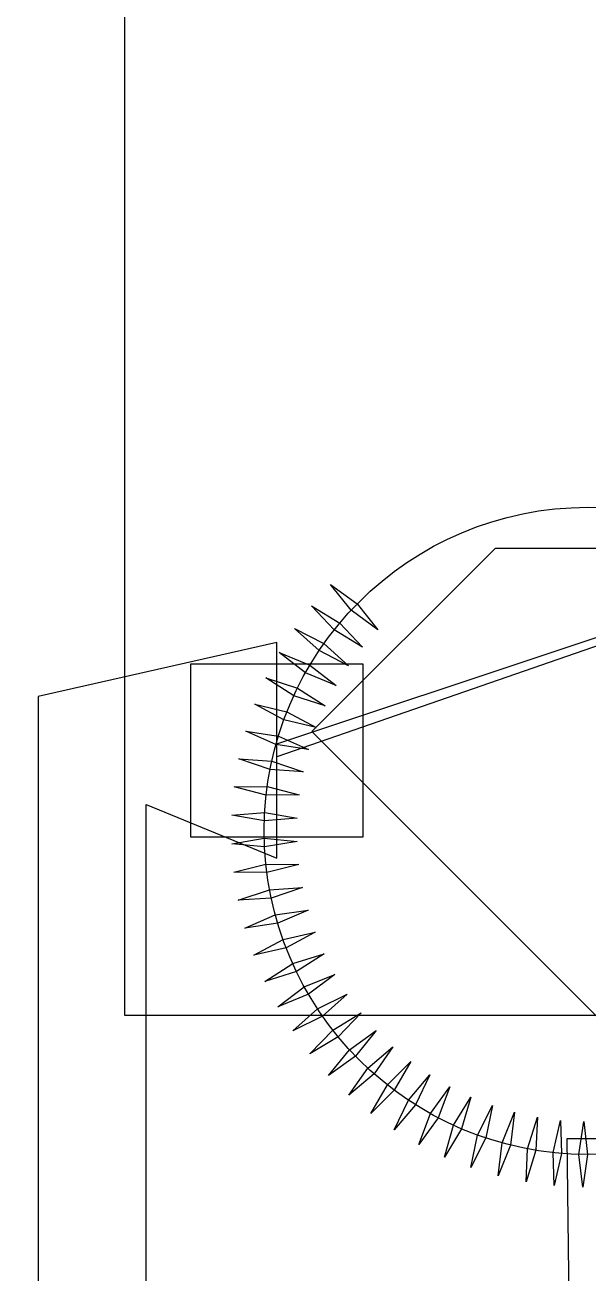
# Model space of a CAD drawing. Extents: x -148 to 112, y -1337 to 1.
# Drawn here: x -33.31 to -20.26, y -67.16 to -38.24 of the extents above; entities that cross this region are included whole.
import ezdxf

# ---------------------------------------------------------------- set-up
doc = ezdxf.new("R2010")
doc.units = 0

msp = doc.modelspace()

# ---------------------------------------------------------------- linework, layer by layer
at = {"layer": 'M1_Field'}
msp.add_lwpolyline([(-31, -61.1868), (31, -61.1868), (31, 0.8132), (-31, 0.8132)], close=True, dxfattribs=at)
at = {"layer": 'M1_LD'}
msp.add_circle((-20.264, -56.914), 7.5, dxfattribs=at)
at = {"layer": 'M1_Neg'}
msp.add_lwpolyline([(-13.9311, -50.3689), (-22.4163, -50.3689), (-26.659, -54.6116), (-17.9616, -63.309), (-13.7189, -59.0663), (-13.7189, -50.5811)], close=True, dxfattribs=at)
at = {"layer": 'M1_Pos_holes'}
for points in [[(-25.6114, -51.6542), (-25.132, -52.2518), (-25.7497, -51.7986), (-26.2291, -51.201)], [(-26.0146, -52.0983), (-25.489, -52.6557), (-26.1409, -52.2534), (-26.6666, -51.696)], [(-26.381, -52.5733), (-25.8125, -53.0869), (-26.4946, -52.7379), (-27.0631, -52.2243)], [(-26.7084, -53.076), (-26.1006, -53.5425), (-26.8084, -53.2492), (-27.4161, -52.7827)], [(-26.9945, -53.6033), (-26.3514, -54.0198), (-27.0803, -53.7839), (-27.7234, -53.3675)], [(-27.2375, -54.1518), (-26.5632, -54.5155), (-27.3087, -54.3387), (-27.9829, -53.9749)], [(-27.4359, -54.7179), (-26.7347, -55.0266), (-27.4919, -54.9099), (-28.1931, -54.6012)], [(-27.5885, -55.298), (-26.8649, -55.5497), (-27.629, -55.4939), (-28.3526, -55.2422)], [(-27.6942, -55.8886), (-26.9528, -56.0816), (-27.7189, -56.087), (-28.4603, -55.894)], [(-27.7524, -56.4856), (-26.9979, -56.6188), (-27.7611, -56.6854), (-28.5156, -56.5523)], [(-27.7627, -57.0854), (-27, -57.1579), (-27.7554, -57.2853), (-28.5181, -57.2128)], [(-27.725, -57.6841), (-26.9589, -57.6954), (-27.7018, -57.8828), (-28.4678, -57.8715)], [(-27.6396, -58.2779), (-26.8751, -58.2279), (-27.6006, -58.4741), (-28.3651, -58.5241)], [(-27.507, -58.863), (-26.7489, -58.7521), (-27.4524, -59.0554), (-28.2105, -59.1663)], [(-27.3281, -59.4356), (-26.5813, -59.2644), (-27.2583, -59.623), (-28.0051, -59.7942)], [(-27.104, -59.992), (-26.3733, -59.7617), (-27.0195, -60.1733), (-27.7502, -60.4036)], [(-26.8361, -60.5288), (-26.1261, -60.2409), (-26.7374, -60.7027), (-27.4473, -60.9907)], [(-26.5262, -61.0424), (-25.8415, -60.6987), (-26.4139, -61.2079), (-27.0986, -61.5517)], [(-26.1762, -61.5297), (-25.5212, -61.1323), (-26.0511, -61.6857), (-26.7061, -62.083)], [(-25.7885, -61.9874), (-25.1673, -61.539), (-25.6512, -62.1329), (-26.2724, -62.5813)], [(-25.3654, -62.4127), (-24.782, -61.916), (-25.2169, -62.5467), (-25.8003, -63.0434)], [(-24.9096, -62.8028), (-24.3678, -62.2611), (-24.751, -62.9245), (-25.2927, -63.4662)], [(-24.4242, -63.1552), (-23.9274, -62.5719), (-24.2563, -63.2639), (-24.753, -63.8471)], [(-23.9121, -63.4677), (-23.4635, -62.8466), (-23.7361, -63.5626), (-24.1846, -64.1837)], [(-23.3767, -63.7383), (-22.9792, -63.0833), (-23.1936, -63.8188), (-23.5911, -64.4738)], [(-22.8214, -63.9652), (-22.4775, -63.2806), (-22.6325, -64.0309), (-22.9763, -64.7155)], [(-22.2497, -64.147), (-21.9616, -63.4371), (-22.0561, -64.1974), (-22.3442, -64.9073)], [(-21.6653, -64.2826), (-21.4349, -63.5519), (-21.4684, -64.3173), (-21.6988, -65.048)], [(-21.072, -64.371), (-20.9007, -63.6242), (-20.8729, -64.3899), (-21.0442, -65.1366)], [(-20.4735, -64.4117), (-20.3624, -63.6537), (-20.2735, -64.4146), (-20.3846, -65.1727)]]:
    msp.add_lwpolyline(points, close=True, dxfattribs=at)
at = {"layer": 'metal'}
for points in [[(-13.975, -50.4), (-13.975, -50.55), (-14.05, -50.55), (-27.475, -55.2), (-27.475, -54.9)], [(-25.475, -53.05), (-29.475, -53.05), (-29.475, -57.05), (-25.475, -57.05)]]:
    msp.add_lwpolyline(points, close=True, dxfattribs=at)
at = {"layer": 'metal_BB'}
for points in [[(-27.475, -52.55), (-33, -53.8), (-33, -100.9), (-130, -100.9), (-130, -753.4), (18.25, -754.65), (18.25, -749.65), (-127.5, -750.9), (-127.5, -103.4), (-30.5, -103.4), (-30.5, -56.3), (-27.475, -57.55), (-27.475, -52.55)], [(-25.475, -53.05), (-29.475, -53.05), (-29.475, -57.05), (-25.475, -57.05)], [(-20.75, -64.05), (-19.5, -175.9), (-123, -175.9), (-123, -540.9), (100.75, -542.15), (100.75, -537.15), (-120.5, -538.4), (-120.5, -178.4), (-17, -178.4), (-15.75, -64.05), (-20.75, -64.05)]]:
    msp.add_lwpolyline(points, close=True, dxfattribs=at)

doc.saveas('drawing.dxf')
